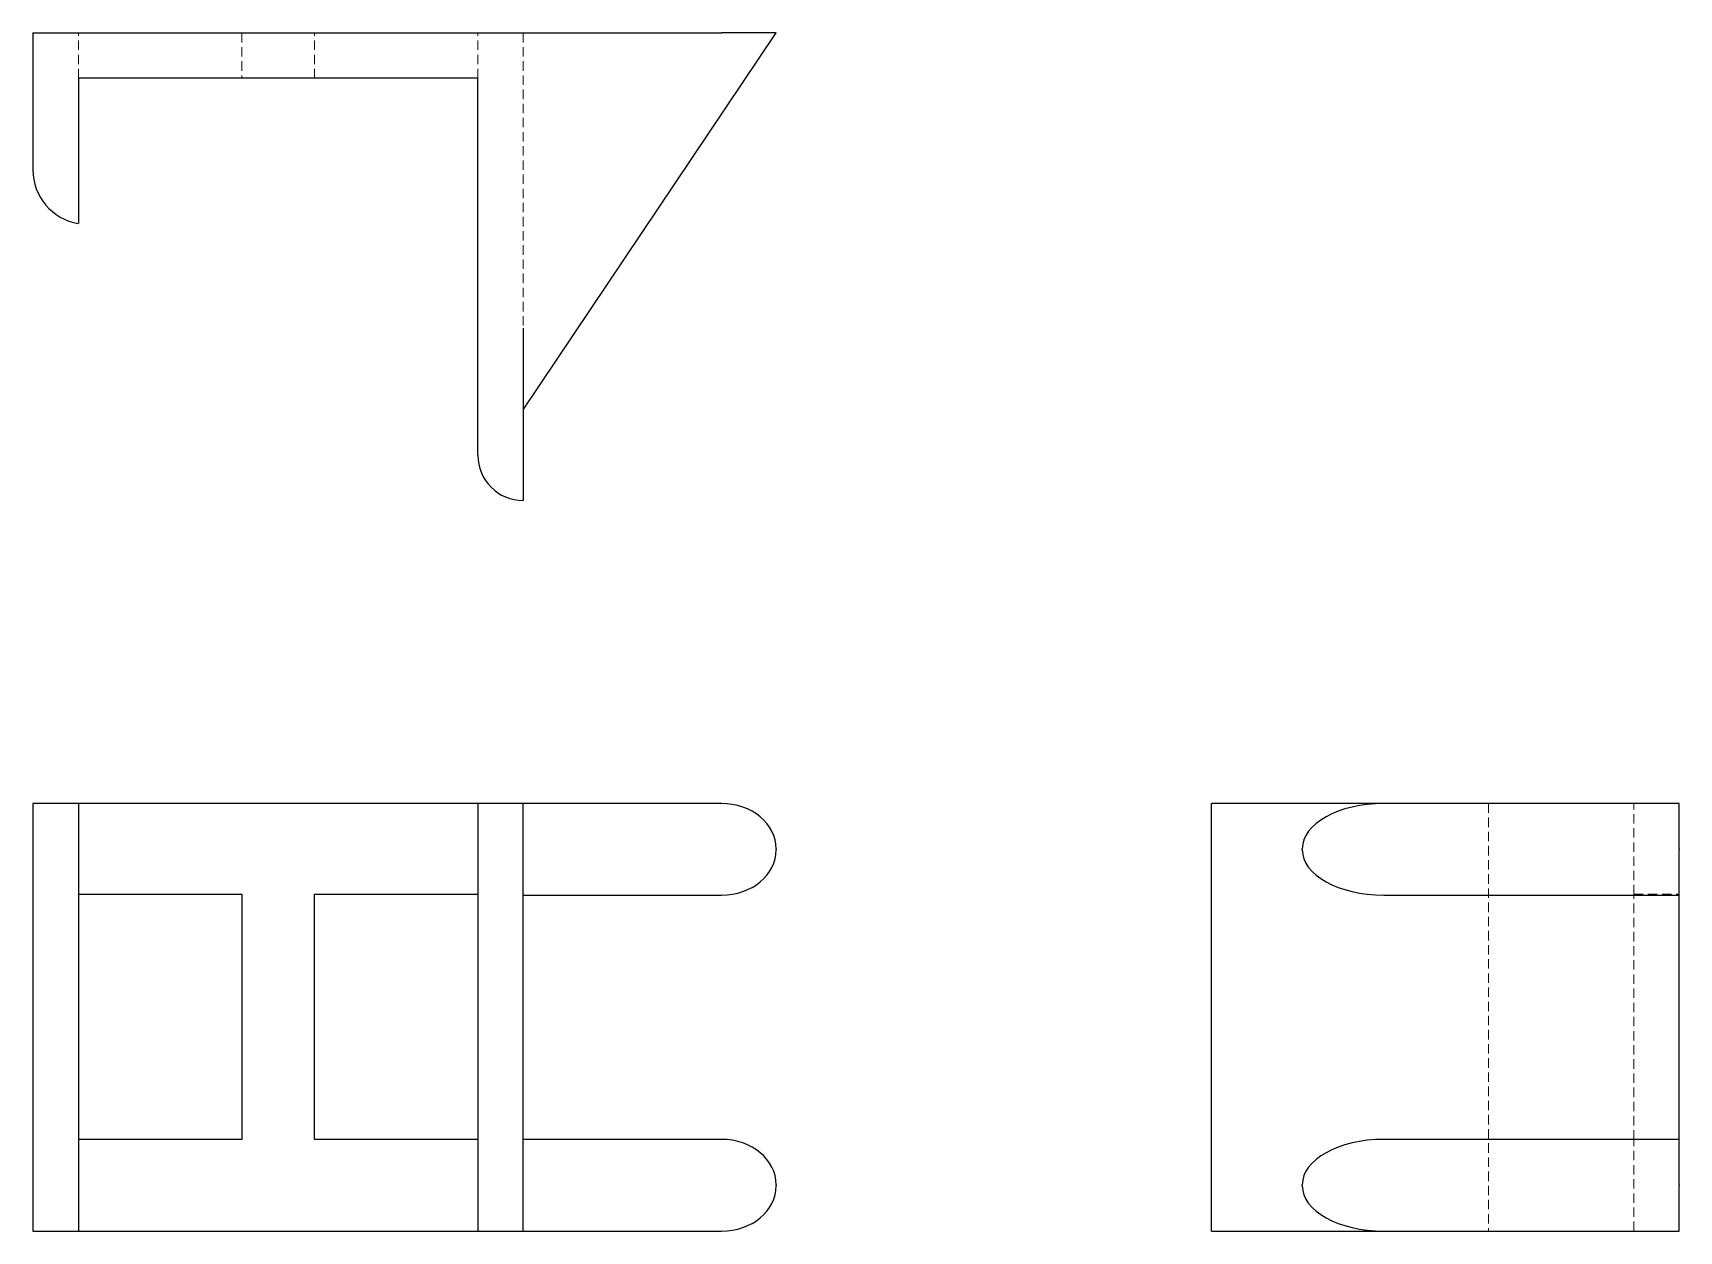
# Model space of a CAD drawing. Header units: millimetres. Extents: x 33 to 254, y 28 to 189.
import ezdxf

# ---------------------------------------------------------------- set-up
doc = ezdxf.new("R2010")
doc.units = ezdxf.units.MM
doc.linetypes.add('HIDDEN', pattern=[1.905, 1.27, -0.635])

msp = doc.modelspace()

# ---------------------------------------------------------------- linework, layer by layer
at = {"color": 7, "linetype": 'Continuous', "lineweight": 25}
for p, q in [((33, 189.45), (33, 171.03)), ((33, 189.45), (125.64, 189.45)), ((98.96, 138.76), (133, 189.45)), ((133, 189.45), (125.64, 189.45)), ((92.86, 183.35), (39.11, 183.35)), ((39.11, 183.35), (39.11, 163.8)), ((92.86, 132.65), (92.86, 183.35)), ((98.96, 149.72), (98.96, 126.55)), ((33, 85.77), (33, 28.23)), ((39.11, 85.77), (33, 85.77)), ((39.11, 85.77), (39.11, 28.23)), ((92.86, 85.77), (39.11, 85.77)), ((92.86, 85.77), (92.86, 28.23)), ((98.96, 85.77), (92.86, 85.77)), ((98.96, 28.23), (98.96, 85.77)), ((125.64, 85.77), (98.96, 85.77)), ((191.55, 28.23), (191.55, 85.77)), ((214.72, 85.77), (191.55, 85.77)), ((254.45, 85.77), (214.72, 85.77)), ((254.45, 79.66), (254.45, 85.77)), ((133, 79.66), (133, 79.55)), ((203.76, 79.55), (203.76, 79.66)), ((254.45, 79.66), (254.45, 79.55)), ((254.45, 73.44), (254.45, 79.55)), ((39.11, 73.55), (61.1, 73.55)), ((61.1, 73.55), (61.1, 40.55)), ((70.87, 40.55), (70.87, 73.55)), ((70.87, 73.55), (92.86, 73.55)), ((98.96, 73.44), (125.64, 73.44)), ((214.72, 73.44), (254.45, 73.44)), ((254.45, 40.57), (254.45, 73.44)), ((61.1, 40.55), (39.11, 40.55)), ((92.86, 40.55), (70.87, 40.55)), ((125.64, 40.57), (98.96, 40.57)), ((254.45, 40.57), (214.72, 40.57)), ((254.45, 34.46), (254.45, 40.57)), ((133, 34.46), (133, 34.34)), ((203.76, 34.34), (203.76, 34.46)), ((254.45, 34.46), (254.45, 34.34)), ((254.45, 28.23), (254.45, 34.34)), ((33, 28.23), (39.11, 28.23)), ((39.11, 28.23), (92.86, 28.23)), ((92.86, 28.23), (98.96, 28.23)), ((98.96, 28.23), (125.64, 28.23)), ((191.55, 28.23), (214.72, 28.23)), ((214.72, 28.23), (254.45, 28.23))]:
    msp.add_line(p, q, dxfattribs=at)
at = {"color": 7, "linetype": 'HIDDEN', "lineweight": 18}
for p, q in [((39.11, 183.35), (39.11, 189.45)), ((61.1, 189.45), (61.1, 183.35)), ((70.87, 183.35), (70.87, 189.45)), ((92.86, 183.35), (92.86, 189.45)), ((98.96, 189.45), (98.96, 149.72)), ((61.1, 183.35), (39.11, 183.35)), ((228.8, 85.77), (228.8, 28.23)), ((248.35, 73.55), (248.35, 85.77)), ((248.35, 73.55), (254.45, 73.55)), ((248.35, 40.55), (248.35, 73.55)), ((254.45, 40.55), (248.35, 40.55)), ((248.35, 28.23), (248.35, 40.55))]:
    msp.add_line(p, q, dxfattribs=at)
at = {"color": 7, "linetype": 'Continuous', "lineweight": 25}
for centre, radius, end in [((40.33, 171.03), 7.33, 260.4059), ((98.96, 132.65), 6.11, 270)]:
    msp.add_arc(centre, radius, 180, end, dxfattribs=at)
for centre, major_axis, ratio, start_param, end_param in [((125.64, 79.66), (7.36, 0), 0.830225, 0, 1.570796), ((214.72, 79.66), (-10.96, 0), 0.557428, 4.712389, 6.283185), ((125.64, 79.55), (7.36, 0), 0.830225, 4.712389, 6.283185), ((214.72, 79.55), (-10.96, 0), 0.557428, 0, 1.570796), ((125.64, 34.46), (7.36, 0), 0.830225, 0, 1.570796), ((214.72, 34.46), (-10.96, 0), 0.557428, 4.712389, 6.283185), ((125.64, 34.34), (7.36, 0), 0.830225, 4.712389, 6.283185), ((214.72, 34.34), (-10.96, 0), 0.557428, 0, 1.570796)]:
    msp.add_ellipse(centre, major_axis=major_axis, ratio=ratio, start_param=start_param, end_param=end_param, dxfattribs=at)

doc.saveas('drawing.dxf')
